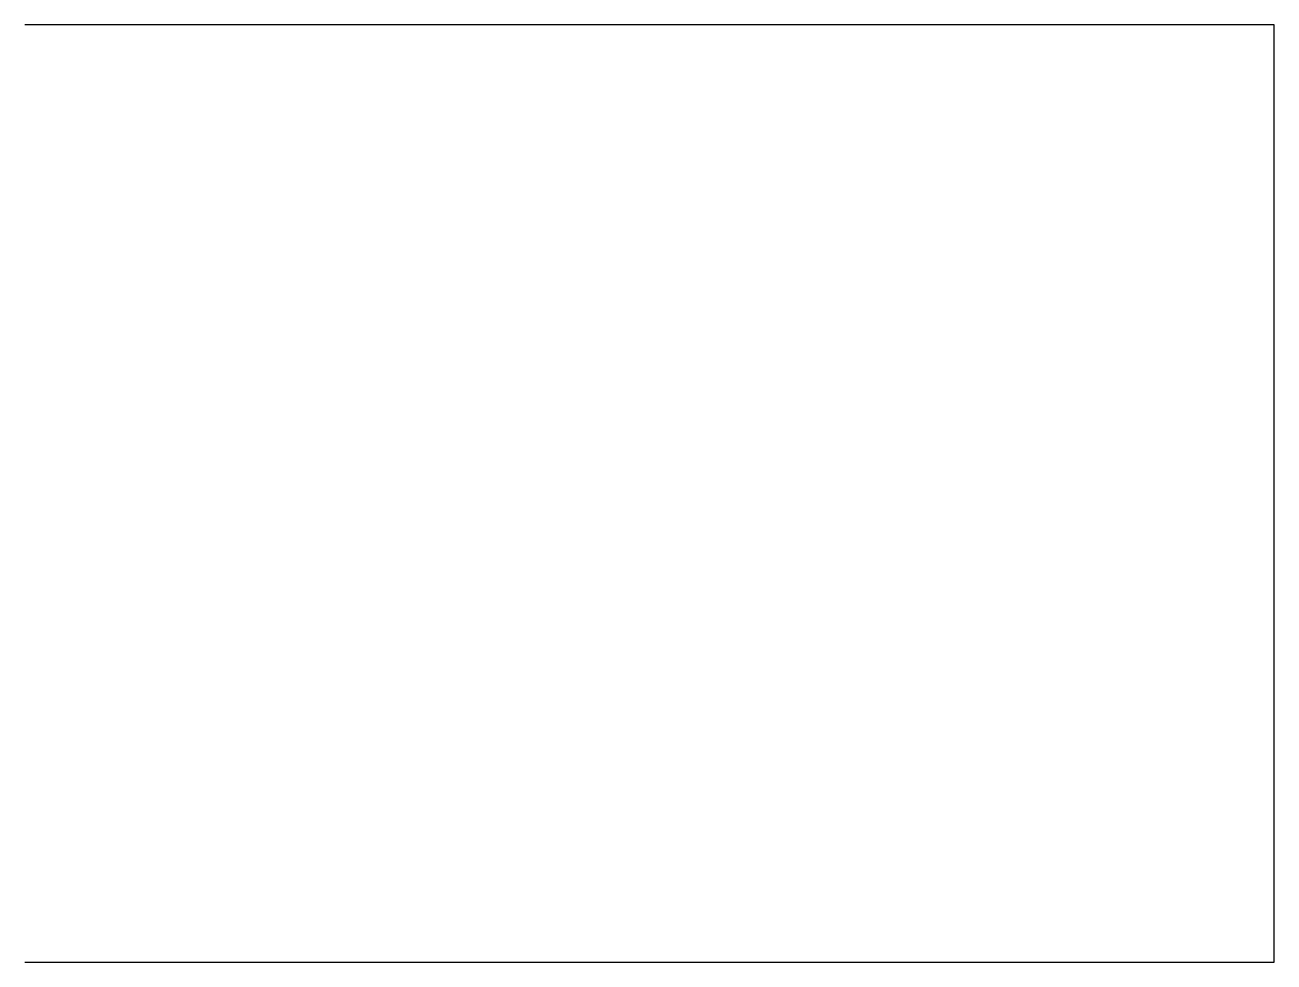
# Model space of a CAD drawing. Header units: metres. Extents: x 0 to 20, y 0 to 15.
import ezdxf

# ---------------------------------------------------------------- set-up
doc = ezdxf.new("R2010")
doc.units = ezdxf.units.M
doc.layers.add('BOUNDARY', color=7, linetype='Continuous')

msp = doc.modelspace()

# ---------------------------------------------------------------- linework, layer by layer
at = {"layer": 'BOUNDARY'}
msp.add_lwpolyline([(0, 0), (20, 0), (20, 15), (0, 15)], dxfattribs=at)

doc.saveas('drawing.dxf')
